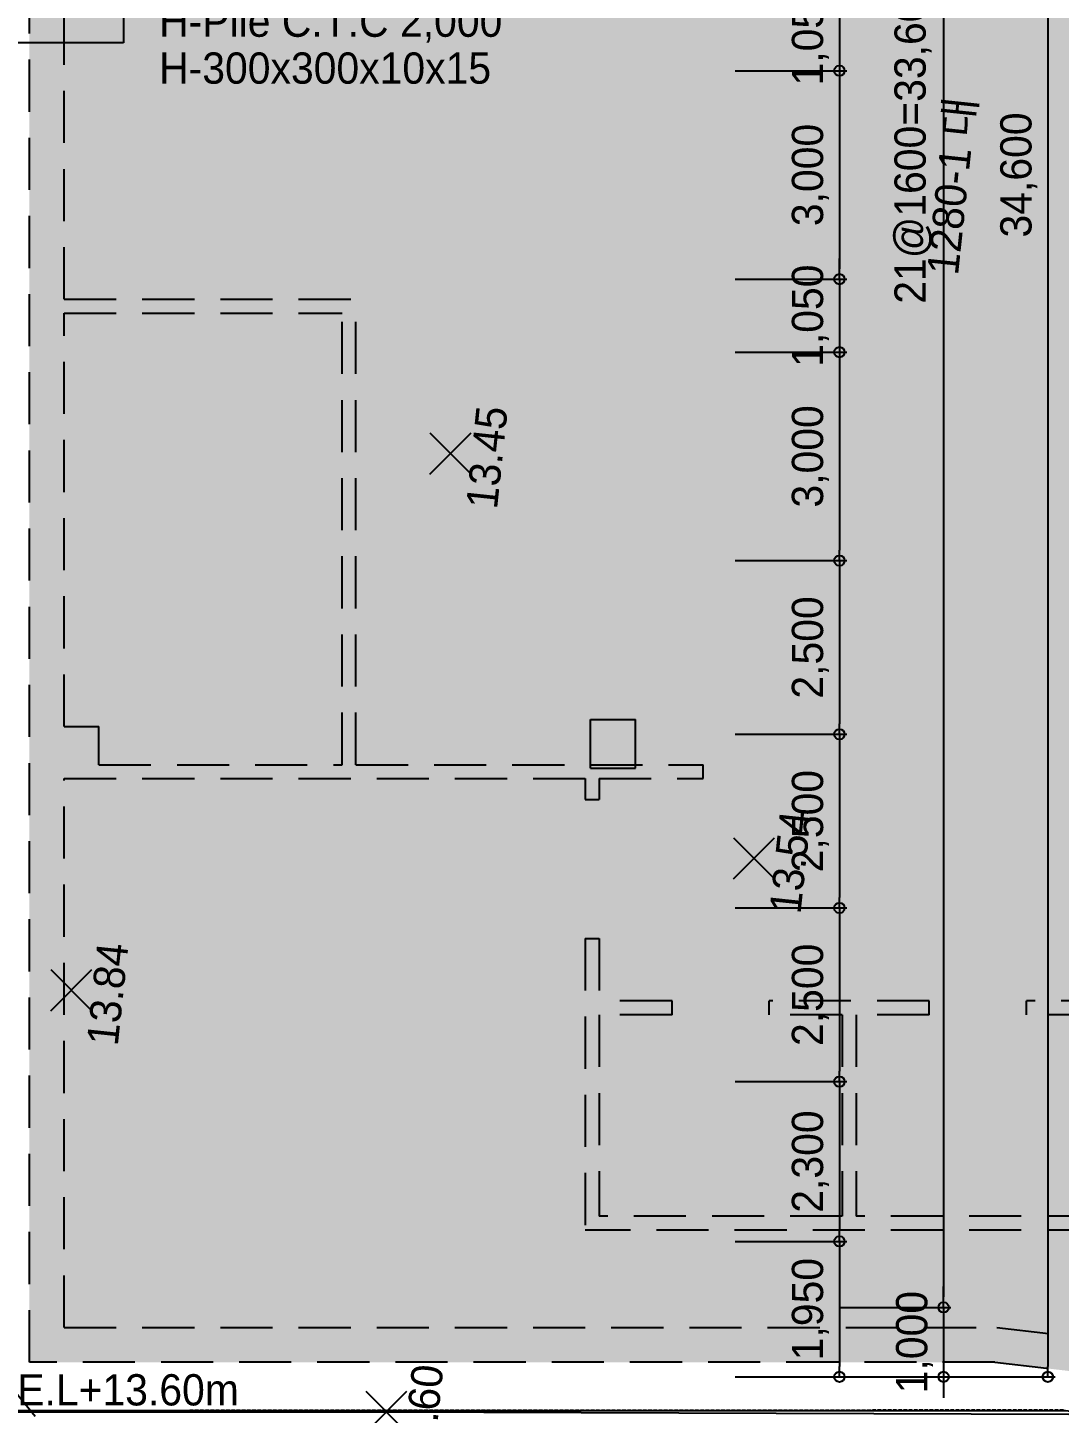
# Model space of a CAD drawing. Header units: millimetres. Extents: x 1073475 to 2890243, y -1340830 to -367733.
# Drawn here: x 1680976 to 1685988, y -392086 to -385355 of the extents above; entities that cross this region are included whole.
import ezdxf
from ezdxf.enums import TextEntityAlignment as Align
from ezdxf.xclip import XClip

# ---------------------------------------------------------------- set-up
doc = ezdxf.new("R2010")
doc.units = ezdxf.units.MM
doc.header["$LTSCALE"] = 50
doc.header["$XCLIPFRAME"] = 2
doc.header["$PDMODE"] = 3
doc.header["$PDSIZE"] = 100
for name, pattern in [('ANYANG3', [3, 2, -1]), ('DASHED', [0.75, 0.5, -0.25]), ('HIDDEN', [9.525, 6.35, -3.175]), ('PHANTOM', [63.5, 31.75, -6.35, 6.35, -6.35, 6.35, -6.35])]:
    doc.linetypes.add(name, pattern=pattern)
doc.layers.get('Defpoints').update_dxf_attribs({"color": 151})
for name, color, linetype in [('C-DIM', 7, 'Continuous'), ('NO', 2, 'Continuous'), ('SITE', 7, 'PHANTOM'), ('건축', 233, 'HIDDEN'), ('단면', 4, 'Continuous'), ('보도', 7, 'Continuous'), ('연속지적도', 32, 'Continuous'), ('지번', 4, 'Continuous'), ('측량점_높이', 8, 'Continuous'), ('측량점_심볼', 7, 'Continuous'), ('현황레벨', 7, 'Continuous')]:
    doc.layers.add(name, color=color, linetype=linetype)
doc.layers.add('defpoint', color=193, linetype='Continuous', plot=False)
doc.styles.add('굴림체', font='')
doc.styles.add('돋움', font='')
doc.styles.get('굴림체').set_extended_font_data('Dotum')
doc.styles.get('돋움').set_extended_font_data('Dotum')
doc.dimstyles.new('SAM-300', dxfattribs={"dimscale": 1.5, "dimtxt": 300, "dimasz": 100, "dimexe": 70, "dimexo": 0, "dimgap": 100, "dimtad": 1, "dimdec": 0, "dimzin": 0, "dimdsep": 46, "dimlunit": 6, "dimtxsty": '돋움', "dimblk": 'ORIGIN', "dimcen": 100, "dimclrd": 1, "dimclre": 1, "dimclrt": 7, "dimadec": 0, "dimazin": 0, "dimtfac": 1, "dimtdec": 0, "dimtix": 1, "dimtmove": 2, "dimatfit": 3, "dimfxl": 70, "dimtolj": 1, "dimtzin": 0, "dimlwd": -1, "dimlwe": -1, "dimarcsym": 0})

# ---------------------------------------------------------------- blocks, each defined once
blk = doc.blocks.new('A$405090834614')
at = {"layer": 'SITE', "color": 251, "linetype": 'ANYANG3', "ltscale": 0.5}
blk.add_line((136288, 105044), (134628, 120624), dxfattribs=at)
at = {"layer": '보도', "color": 251}
for p, q in [((134015, 126206), (135237, 114733)), ((135237, 114733), (135237, 114733)), ((135237, 114733), (136239, 104961))]:
    blk.add_line(p, q, dxfattribs=at)
at = {"layer": '연속지적도', "color": 251}
blk.add_line((134628, 120624), (136288, 105044), dxfattribs=at)
at = {"layer": '측량점_심볼', "color": 251}
for p in [(140794, 119882), (149052, 115268), (135237, 114733), (143718, 110310)]:
    blk.add_point(p, dxfattribs=at)
at = {"layer": '지번', "color": 251, "style": '굴림체'}
blk.add_text('1280-1 대', height=450, rotation=0.0211, dxfattribs=at).set_placement((153644, 108500), align=Align.MIDDLE_CENTER)
at = {"layer": '측량점_높이', "color": 251, "style": '굴림체'}
for s, p in [('13.84', (140794, 119582)), ('13.45', (149052, 114968)), ('13.60', (135237, 114433)), ('13.54', (143718, 110010))]:
    blk.add_text(s, height=450, dxfattribs=at).set_placement(p, align=Align.TOP_CENTER)
blk = doc.blocks.new('A$359145324269')
at = {"layer": '건축', "ltscale": 0.2}
h = blk.add_hatch(color=254, dxfattribs=at)
h.dxf.hatch_style = 1
h.paths.add_polyline_path([(59185, 39888), (6585, 39888), (6585, 5788), (20479, 5788), (45879, 2788), (59185, 2788)])
at = {"layer": 'defpoint', "ltscale": 30}
blk.add_lwpolyline([(5806, 40677), (59985, 40677), (59985, 2088), (46697, 2088), (33748, 3618), (21497, 5088), (5806, 5088)], close=True, dxfattribs=at)
at = {"layer": '건축', "color": 4, "linetype": 'DASHED', "ltscale": 30}
for p, q in [((7085, 21088), (7085, 32488)), ((7085, 21088), (11285, 21088)), ((11285, 14388), (11285, 21088)), ((7085, 14938), (7085, 20888)), ((7085, 20888), (11085, 20888)), ((11085, 14388), (11085, 20888)), ((14660, 15038), (15310, 15038)), ((14660, 14338), (14660, 15038)), ((15310, 14338), (15310, 15038)), ((7085, 14938), (7585, 14938)), ((7585, 14388), (7585, 14938)), ((7585, 14388), (11085, 14388)), ((11285, 14388), (16285, 14388)), ((16285, 14188), (16285, 14388)), ((7085, 6288), (7085, 14188)), ((7085, 14188), (14585, 14188)), ((14585, 14188), (14585, 13888)), ((14660, 14338), (15310, 14338)), ((14785, 14188), (14785, 13888)), ((14785, 14188), (16285, 14188)), ((14585, 13888), (14785, 13888)), ((14585, 11888), (14585, 7688)), ((14585, 11888), (14785, 11888)), ((14785, 11888), (14785, 10988)), ((15835, 10988), (14785, 10988)), ((15835, 10788), (15835, 10988)), ((17235, 10788), (17235, 10988)), ((19535, 10988), (17235, 10988)), ((19535, 10788), (19535, 10988)), ((22185, 10988), (20935, 10988)), ((20935, 10788), (20935, 10988)), ((14785, 10788), (14785, 7888)), ((15835, 10788), (14785, 10788)), ((18285, 10788), (17235, 10788)), ((18285, 10788), (18285, 7888)), ((18485, 10788), (18485, 7888)), ((19535, 10788), (18485, 10788)), ((21985, 10788), (20935, 10788)), ((18285, 7888), (14785, 7888)), ((21985, 7888), (18485, 7888)), ((21985, 7688), (14585, 7688)), ((7085, 6288), (20509, 6288)), ((20509, 6288), (21985, 6114)), ((20479, 5788), (6585, 5788)), ((20479, 5788), (45879, 2788))]:
    blk.add_line(p, q, dxfattribs=at)
at = {"layer": '건축', "color": 4, "linetype": 'DASHED', "ltscale": 30, "flags": 128}
blk.add_lwpolyline([(6585, 5788), (6585, 39888), (59185, 39888), (59185, 2788)], dxfattribs=at)
blk = doc.blocks.new('A$C070F4A8E')
at = {"layer": '단면'}
h = blk.add_hatch(color=256, dxfattribs=at)
h.paths.add_polyline_path([(-1074, 302), (-1377, 0), (-1074, -302, -0.414214)])
h.paths.add_polyline_path([(-772, 605), (-1074, 302, -0.198912), (-772, 427)])
h.paths.add_polyline_path([(-772, -427, -0.198912), (-1074, -302), (-772, -605)])
for p, q in [((-345, 0), (0, 0)), ((0, 0), (0, -845))]:
    blk.add_line(p, q, dxfattribs=at)
blk.add_lwpolyline([(-772, -427), (-772, -605), (-1377, 0), (-772, 605), (-772, 427)], dxfattribs=at)
at = {"layer": '단면', "extrusion": (0, 0, -1)}
blk.add_ellipse((-772, 0), major_axis=(1, 427), ratio=1, start_param=4.711077, end_param=10.994262, dxfattribs=at)
blk = doc.blocks.new('_Origin')
at = {"color": 0, "linetype": 'ByBlock', "lineweight": -2}
blk.add_line((0, 0), (-1, 0), dxfattribs=at)
blk.add_circle((0, 0), 0.5, dxfattribs=at)
blk = doc.blocks.new('*D992')
at = {"layer": 'C-DIM', "color": 1, "ltscale": 0.2, "transparency": 16777216}
for p, q in [((1749205, -654388), (1750810, -654388)), ((1750705, -654538), (1750705, -688838)), ((1749205, -688988), (1750810, -688988))]:
    blk.add_line(p, q, dxfattribs=at)
at = {"layer": 'Defpoints', "color": 0, "ltscale": 0.2, "transparency": 16777216}
for p in [(1749205, -654388), (1749205, -688988), (1750705, -688988)]:
    blk.add_point(p, dxfattribs=at)
at = {"layer": 'C-DIM', "color": 1, "ltscale": 0.2, "transparency": 16777216, "xscale": 150, "yscale": 150, "zscale": 150}
for p, rotation in [((1750705, -654388), 90), ((1750705, -688988), 270)]:
    blk.add_blockref('_Origin', p, dxfattribs=dict(at, rotation=rotation))
at = {"layer": 'C-DIM', "color": 7, "ltscale": 0.2, "transparency": 16777216, "insert": (1750287, -671688), "char_height": 450, "attachment_point": 5, "rotation": 90, "style": '돋움'}
blk.add_mtext('\\A1;34,600', dxfattribs=at)
blk = doc.blocks.new('*D994')
at = {"layer": 'C-DIM', "color": 1, "ltscale": 0.2, "transparency": 16777216}
for p, q in [((1749205, -687838), (1749205, -687688)), ((1747705, -687988), (1749310, -687988)), ((1749205, -687988), (1749205, -688988)), ((1747705, -688988), (1749310, -688988)), ((1749205, -689138), (1749205, -689288))]:
    blk.add_line(p, q, dxfattribs=at)
at = {"layer": 'Defpoints', "color": 0, "ltscale": 0.2, "transparency": 16777216}
for p in [(1747705, -687988), (1747705, -688988), (1749205, -688988)]:
    blk.add_point(p, dxfattribs=at)
at = {"layer": 'C-DIM', "color": 1, "ltscale": 0.2, "transparency": 16777216, "xscale": 150, "yscale": 150, "zscale": 150}
for p, rotation in [((1749205, -687988), 270), ((1749205, -688988), 90)]:
    blk.add_blockref('_Origin', p, dxfattribs=dict(at, rotation=rotation))
at = {"layer": 'C-DIM', "color": 7, "ltscale": 0.2, "transparency": 16777216, "insert": (1748787, -688488), "char_height": 450, "attachment_point": 5, "rotation": 90, "style": '돋움'}
blk.add_mtext('\\A1;1,000', dxfattribs=at)
blk = doc.blocks.new('*D995')
at = {"layer": 'C-DIM', "color": 1, "ltscale": 0.2, "transparency": 16777216}
for p, q in [((1747705, -654388), (1749310, -654388)), ((1749205, -654538), (1749205, -687838)), ((1747705, -687988), (1749310, -687988))]:
    blk.add_line(p, q, dxfattribs=at)
at = {"layer": 'Defpoints', "color": 0, "ltscale": 0.2, "transparency": 16777216}
for p in [(1747705, -654388), (1747705, -687988), (1749205, -687988)]:
    blk.add_point(p, dxfattribs=at)
at = {"layer": 'C-DIM', "color": 1, "ltscale": 0.2, "transparency": 16777216, "xscale": 150, "yscale": 150, "zscale": 150}
for p, rotation in [((1749205, -654388), 90), ((1749205, -687988), 270)]:
    blk.add_blockref('_Origin', p, dxfattribs=dict(at, rotation=rotation))
at = {"layer": 'C-DIM', "color": 7, "ltscale": 0.2, "transparency": 16777216, "insert": (1748767, -671188), "char_height": 450, "attachment_point": 5, "rotation": 90, "style": '돋움'}
blk.add_mtext('\\A1;21@1600=33,600', dxfattribs=at)
blk = doc.blocks.new('*D1005')
at = {"layer": 'C-DIM', "color": 1, "ltscale": 0.2, "transparency": 16777216}
for p, q in [((1747705, -668988), (1747705, -668838)), ((1746205, -669138), (1747810, -669138)), ((1747705, -669138), (1747705, -670188)), ((1746205, -670188), (1747810, -670188)), ((1747705, -670338), (1747705, -670488))]:
    blk.add_line(p, q, dxfattribs=at)
at = {"layer": 'Defpoints', "color": 0, "ltscale": 0.2, "transparency": 16777216}
for p in [(1746205, -669138), (1746205, -670188), (1747705, -670188)]:
    blk.add_point(p, dxfattribs=at)
at = {"layer": 'C-DIM', "color": 1, "ltscale": 0.2, "transparency": 16777216, "xscale": 150, "yscale": 150, "zscale": 150}
for p, rotation in [((1747705, -669138), 270), ((1747705, -670188), 90)]:
    blk.add_blockref('_Origin', p, dxfattribs=dict(at, rotation=rotation))
at = {"layer": 'C-DIM', "color": 7, "ltscale": 0.2, "transparency": 16777216, "insert": (1747287, -669663), "char_height": 450, "attachment_point": 5, "rotation": 90, "style": '돋움'}
blk.add_mtext('\\A1;1,050', dxfattribs=at)
blk = doc.blocks.new('*D1006')
at = {"layer": 'C-DIM', "color": 1, "ltscale": 0.2, "transparency": 16777216}
for p, q in [((1746205, -670188), (1747810, -670188)), ((1747705, -670338), (1747705, -673038)), ((1746205, -673188), (1747810, -673188))]:
    blk.add_line(p, q, dxfattribs=at)
at = {"layer": 'Defpoints', "color": 0, "ltscale": 0.2, "transparency": 16777216}
for p in [(1746205, -670188), (1746205, -673188), (1747705, -673188)]:
    blk.add_point(p, dxfattribs=at)
at = {"layer": 'C-DIM', "color": 1, "ltscale": 0.2, "transparency": 16777216, "xscale": 150, "yscale": 150, "zscale": 150}
for p, rotation in [((1747705, -670188), 90), ((1747705, -673188), 270)]:
    blk.add_blockref('_Origin', p, dxfattribs=dict(at, rotation=rotation))
at = {"layer": 'C-DIM', "color": 7, "ltscale": 0.2, "transparency": 16777216, "insert": (1747287, -671688), "char_height": 450, "attachment_point": 5, "rotation": 90, "style": '돋움'}
blk.add_mtext('\\A1;3,000', dxfattribs=at)
blk = doc.blocks.new('*D1007')
at = {"layer": 'C-DIM', "color": 1, "ltscale": 0.2, "transparency": 16777216}
for p, q in [((1747705, -673038), (1747705, -672888)), ((1746205, -673188), (1747810, -673188)), ((1747705, -673188), (1747705, -674239)), ((1746205, -674239), (1747810, -674239)), ((1747705, -674389), (1747705, -674539))]:
    blk.add_line(p, q, dxfattribs=at)
at = {"layer": 'Defpoints', "color": 0, "ltscale": 0.2, "transparency": 16777216}
for p in [(1746205, -673188), (1746205, -674239), (1747705, -674239)]:
    blk.add_point(p, dxfattribs=at)
at = {"layer": 'C-DIM', "color": 1, "ltscale": 0.2, "transparency": 16777216, "xscale": 150, "yscale": 150, "zscale": 150}
for p, rotation in [((1747705, -673188), 270), ((1747705, -674239), 90)]:
    blk.add_blockref('_Origin', p, dxfattribs=dict(at, rotation=rotation))
at = {"layer": 'C-DIM', "color": 7, "ltscale": 0.2, "transparency": 16777216, "insert": (1747287, -673714), "char_height": 450, "attachment_point": 5, "rotation": 90, "style": '돋움'}
blk.add_mtext('\\A1;1,050', dxfattribs=at)
blk = doc.blocks.new('*D1008')
at = {"layer": 'C-DIM', "color": 1, "ltscale": 0.2, "transparency": 16777216}
for p, q in [((1746205, -679739), (1747810, -679739)), ((1747705, -679889), (1747705, -682089)), ((1746205, -682239), (1747810, -682239))]:
    blk.add_line(p, q, dxfattribs=at)
at = {"layer": 'Defpoints', "color": 0, "ltscale": 0.2, "transparency": 16777216}
for p in [(1746205, -679739), (1746205, -682239), (1747705, -682239)]:
    blk.add_point(p, dxfattribs=at)
at = {"layer": 'C-DIM', "color": 1, "ltscale": 0.2, "transparency": 16777216, "xscale": 150, "yscale": 150, "zscale": 150}
for p, rotation in [((1747705, -679739), 90), ((1747705, -682239), 270)]:
    blk.add_blockref('_Origin', p, dxfattribs=dict(at, rotation=rotation))
at = {"layer": 'C-DIM', "color": 7, "ltscale": 0.2, "transparency": 16777216, "insert": (1747287, -680989), "char_height": 450, "attachment_point": 5, "rotation": 90, "style": '돋움'}
blk.add_mtext('\\A1;2,500', dxfattribs=at)
blk = doc.blocks.new('*D1009')
at = {"layer": 'C-DIM', "color": 1, "ltscale": 0.2, "transparency": 16777216}
for p, q in [((1746205, -674239), (1747810, -674239)), ((1747705, -674389), (1747705, -677089)), ((1746205, -677239), (1747810, -677239))]:
    blk.add_line(p, q, dxfattribs=at)
at = {"layer": 'Defpoints', "color": 0, "ltscale": 0.2, "transparency": 16777216}
for p in [(1746205, -674239), (1746205, -677239), (1747705, -677239)]:
    blk.add_point(p, dxfattribs=at)
at = {"layer": 'C-DIM', "color": 1, "ltscale": 0.2, "transparency": 16777216, "xscale": 150, "yscale": 150, "zscale": 150}
for p, rotation in [((1747705, -674239), 90), ((1747705, -677239), 270)]:
    blk.add_blockref('_Origin', p, dxfattribs=dict(at, rotation=rotation))
at = {"layer": 'C-DIM', "color": 7, "ltscale": 0.2, "transparency": 16777216, "insert": (1747287, -675739), "char_height": 450, "attachment_point": 5, "rotation": 90, "style": '돋움'}
blk.add_mtext('\\A1;3,000', dxfattribs=at)
blk = doc.blocks.new('*D1010')
at = {"layer": 'C-DIM', "color": 1, "ltscale": 0.2, "transparency": 16777216}
for p, q in [((1746205, -677239), (1747810, -677239)), ((1747705, -677389), (1747705, -679589)), ((1746205, -679739), (1747810, -679739))]:
    blk.add_line(p, q, dxfattribs=at)
at = {"layer": 'Defpoints', "color": 0, "ltscale": 0.2, "transparency": 16777216}
for p in [(1746205, -677239), (1746205, -679739), (1747705, -679739)]:
    blk.add_point(p, dxfattribs=at)
at = {"layer": 'C-DIM', "color": 1, "ltscale": 0.2, "transparency": 16777216, "xscale": 150, "yscale": 150, "zscale": 150}
for p, rotation in [((1747705, -677239), 90), ((1747705, -679739), 270)]:
    blk.add_blockref('_Origin', p, dxfattribs=dict(at, rotation=rotation))
at = {"layer": 'C-DIM', "color": 7, "ltscale": 0.2, "transparency": 16777216, "insert": (1747287, -678489), "char_height": 450, "attachment_point": 5, "rotation": 90, "style": '돋움'}
blk.add_mtext('\\A1;2,500', dxfattribs=at)
blk = doc.blocks.new('*D1011')
at = {"layer": 'C-DIM', "color": 1, "ltscale": 0.2, "transparency": 16777216}
for p, q in [((1746205, -684739), (1747810, -684739)), ((1747705, -684889), (1747705, -686888)), ((1746205, -687038), (1747810, -687038))]:
    blk.add_line(p, q, dxfattribs=at)
at = {"layer": 'Defpoints', "color": 0, "ltscale": 0.2, "transparency": 16777216}
for p in [(1746205, -684739), (1746205, -687038), (1747705, -687038)]:
    blk.add_point(p, dxfattribs=at)
at = {"layer": 'C-DIM', "color": 1, "ltscale": 0.2, "transparency": 16777216, "xscale": 150, "yscale": 150, "zscale": 150}
for p, rotation in [((1747705, -684739), 90), ((1747705, -687038), 270)]:
    blk.add_blockref('_Origin', p, dxfattribs=dict(at, rotation=rotation))
at = {"layer": 'C-DIM', "color": 7, "ltscale": 0.2, "transparency": 16777216, "insert": (1747287, -685889), "char_height": 450, "attachment_point": 5, "rotation": 90, "style": '돋움'}
blk.add_mtext('\\A1;2,300', dxfattribs=at)
blk = doc.blocks.new('*D1012')
at = {"layer": 'C-DIM', "color": 1, "ltscale": 0.2, "transparency": 16777216}
for p, q in [((1746205, -682239), (1747810, -682239)), ((1747705, -682389), (1747705, -684589)), ((1746205, -684739), (1747810, -684739))]:
    blk.add_line(p, q, dxfattribs=at)
at = {"layer": 'Defpoints', "color": 0, "ltscale": 0.2, "transparency": 16777216}
for p in [(1746205, -682239), (1746205, -684739), (1747705, -684739)]:
    blk.add_point(p, dxfattribs=at)
at = {"layer": 'C-DIM', "color": 1, "ltscale": 0.2, "transparency": 16777216, "xscale": 150, "yscale": 150, "zscale": 150}
for p, rotation in [((1747705, -682239), 90), ((1747705, -684739), 270)]:
    blk.add_blockref('_Origin', p, dxfattribs=dict(at, rotation=rotation))
at = {"layer": 'C-DIM', "color": 7, "ltscale": 0.2, "transparency": 16777216, "insert": (1747287, -683489), "char_height": 450, "attachment_point": 5, "rotation": 90, "style": '돋움'}
blk.add_mtext('\\A1;2,500', dxfattribs=at)
blk = doc.blocks.new('*D1014')
at = {"layer": 'C-DIM', "color": 1, "ltscale": 0.2, "transparency": 16777216}
for p, q in [((1746205, -687038), (1747810, -687038)), ((1747705, -687188), (1747705, -688838)), ((1746205, -688988), (1747810, -688988))]:
    blk.add_line(p, q, dxfattribs=at)
at = {"layer": 'Defpoints', "color": 0, "ltscale": 0.2, "transparency": 16777216}
for p in [(1746205, -687038), (1746205, -688988), (1747705, -688988)]:
    blk.add_point(p, dxfattribs=at)
at = {"layer": 'C-DIM', "color": 1, "ltscale": 0.2, "transparency": 16777216, "xscale": 150, "yscale": 150, "zscale": 150}
for p, rotation in [((1747705, -687038), 90), ((1747705, -688988), 270)]:
    blk.add_blockref('_Origin', p, dxfattribs=dict(at, rotation=rotation))
at = {"layer": 'C-DIM', "color": 7, "ltscale": 0.2, "transparency": 16777216, "insert": (1747287, -688013), "char_height": 450, "attachment_point": 5, "rotation": 90, "style": '돋움'}
blk.add_mtext('\\A1;1,950', dxfattribs=at)
blk = doc.blocks.new('A$C78BD0C8C')
at = {"layer": 'NO', "ltscale": 0.2}
blk.add_lwpolyline([(12632.7, -47836.3), (13013.2, -48309.8)], dxfattribs=at)
ref = blk.add_blockref('A$405090834614', (117900.7, -194829), dxfattribs=dict(rotation=83.9464212542183))
XClip(ref).set_block_clipping_path([(104661.0409256864, 187029.200860789), (115795.371209384, 82037.659728932), (199028.6359362481, 90864.5294945205), (187894.3056525505, 195856.0706263776)])
ref = blk.add_blockref('A$359145324269', (6347.3, -53319.9))
XClip(ref).set_block_clipping_path([(-63395.527483372, -17707.8924470364), (42184.75959764, 65992.1074750119)])
at = {"layer": '단면', "xscale": 1.875, "yscale": 1.875, "zscale": 1.875, "rotation": 270}
blk.add_blockref('A$C070F4A8E', (14287.1, -28543), dxfattribs=at)
at = {"layer": 'C-DIM', "color": 7, "style": '돋움'}
for s, p in [('H-Pile C.T.C 2,000', (14799.2, -28228.9)), ('H-300x300x10x15', (14799.2, -28903.9))]:
    blk.add_text(s, height=450, dxfattribs=at).set_placement(p, align=Align.MIDDLE_LEFT)
at = {"layer": '현황레벨', "style": '돋움'}
blk.add_text('E.L+13.60m', height=450, dxfattribs=at).set_placement((12756.2, -47929.3), align=Align.MIDDLE_LEFT)
at = {"layer": 'C-DIM', "ltscale": 0.2}
dim = blk.add_linear_dim(base=(26091.3, -46743), p1=(24591.3, -13143), p2=(24591.3, -46743), angle=90, text='21@1600=<>', dimstyle='SAM-300', dxfattribs=at)
dim.commit()
dim.dimension.update_dxf_attribs({"geometry": '*D995', "text_midpoint": (25653.4, -29943), "insert": (-1723113.8, 641245.4)})
for base, p1, p2, picture, middle in [((27591.3, -47743), (26091.3, -13143), (26091.3, -47743), '*D992', (27172.7, -30443)), ((24591.3, -28943), (23091.3, -27892.7), (23091.3, -28943), '*D1005', (24172.7, -28417.9)), ((24591.3, -31943), (23091.3, -28943), (23091.3, -31943), '*D1006', (24172.7, -30443)), ((24591.3, -32993.3), (23091.3, -31943), (23091.3, -32993.3), '*D1007', (24172.7, -32468.2)), ((24591.3, -35993.3), (23091.3, -32993.3), (23091.3, -35993.3), '*D1009', (24172.7, -34493.3)), ((24591.3, -38493.3), (23091.3, -35993.3), (23091.3, -38493.3), '*D1010', (24172.7, -37243.3)), ((24591.3, -40993.3), (23091.3, -38493.3), (23091.3, -40993.3), '*D1008', (24172.7, -39743.3)), ((24591.3, -43493.3), (23091.3, -40993.3), (23091.3, -43493.3), '*D1012', (24172.7, -42243.3)), ((24591.3, -45793), (23091.3, -43493.3), (23091.3, -45793), '*D1011', (24172.7, -44643.2)), ((24591.3, -47743), (23091.3, -45793), (23091.3, -47743), '*D1014', (24172.7, -46768)), ((26091.3, -47743), (24591.3, -46743), (24591.3, -47743), '*D994', (25672.7, -47243))]:
    dim = blk.add_linear_dim(base=base, p1=p1, p2=p2, angle=90, dimstyle='SAM-300', dxfattribs=at)
    dim.commit()
    dim.dimension.update_dxf_attribs({"geometry": picture, "text_midpoint": middle, "insert": (-1723113.8, 641245.4)})

msp = doc.modelspace()

# ---------------------------------------------------------------- block references
at = {"layer": 'C-DIM', "ltscale": 0.2}
ref = msp.add_blockref('A$C78BD0C8C', (1676619.9, -375796.2), dxfattribs=dict(at, xscale=0.3375, yscale=0.3375, zscale=0.3375))
XClip(ref).set_block_clipping_path([(-53674.9236881854, -65141.2139783588), (48304.5635594446, 1596.9759842416)])

doc.saveas('drawing.dxf')
